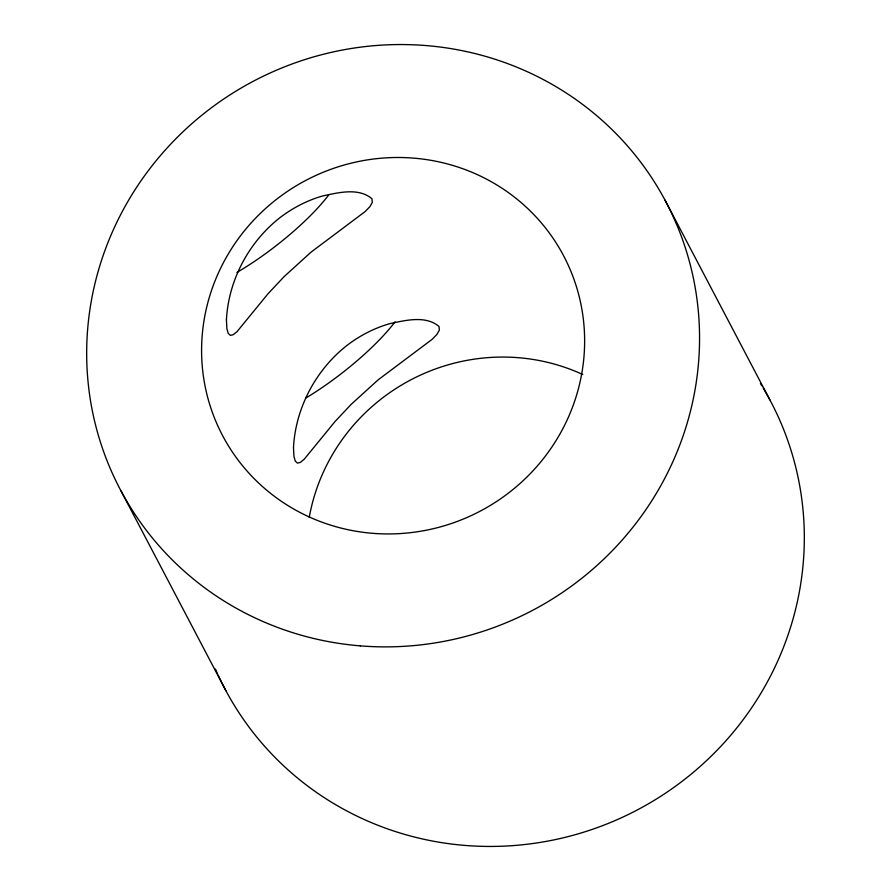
<?xml version="1.0" encoding="UTF-8"?>
<svg xmlns="http://www.w3.org/2000/svg" width="891" height="891" viewBox="0 0 891 891"><rect width="100%" height="100%" fill="white"/><g stroke="black" fill="none" stroke-linecap="round" stroke-linejoin="round"><path stroke-width="1.34" d="M665.042 200.197L769.824 399.769M121.176 491.231L225.958 690.803M309.222 517.56A192.768 186.954 -27.7 0 1 582.792 374.521M763.208 388.086A308.42 299.131 -27.7 0 1 637.321 809.93A308.42 299.131 -27.7 0 1 218.184 675.178M217.616 673.964A308.42 299.131 -27.7 0 1 215.444 669.052M760.424 383.498A308.42 299.131 -27.7 0 1 761.827 385.792M328.812 194.839A97.331 23.355 -37.9 0 1 236.939 272.423M395.092 321.762A97.319 23.344 -38 0 1 305.68 398.11M226.425 319.902L226.882 328.734L228.241 333.39L230.379 335.395L233.275 334.682L237.117 331.552L268.013 293.763L284.151 276.589L311.048 252.142L365.154 211.557L369.943 206.589L372.315 202.368L371.937 198.704C358.46 187.366 338.201 192.668 322.486 195.998C306.961 200.475 292.426 208.06 279.629 217.916C248.634 242.341 228.464 280.42 226.425 319.902M293.484 447.638L293.941 456.459L295.3 461.115L297.438 463.12L300.334 462.407L304.176 459.288L335.072 421.488L351.21 404.325L378.107 379.867L432.213 339.282L437.002 334.314L439.374 330.093L438.996 326.44C425.519 315.102 405.26 320.392 389.545 323.723C374.02 328.2 359.485 335.796 346.688 345.641C315.692 370.077 295.522 408.145 293.484 447.638M360.287 645.864A308.42 299.131 -27.7 0 0 673.384 217.036A308.42 299.131 -27.7 0 0 145.667 174.235A308.42 299.131 -27.7 0 0 360.287 645.864M376.035 533.553A192.768 186.954 -27.7 0 0 566.854 262.232A192.768 186.954 -27.7 0 0 236.449 241.35A192.768 186.954 -27.7 0 0 376.035 533.553"/></g></svg>
